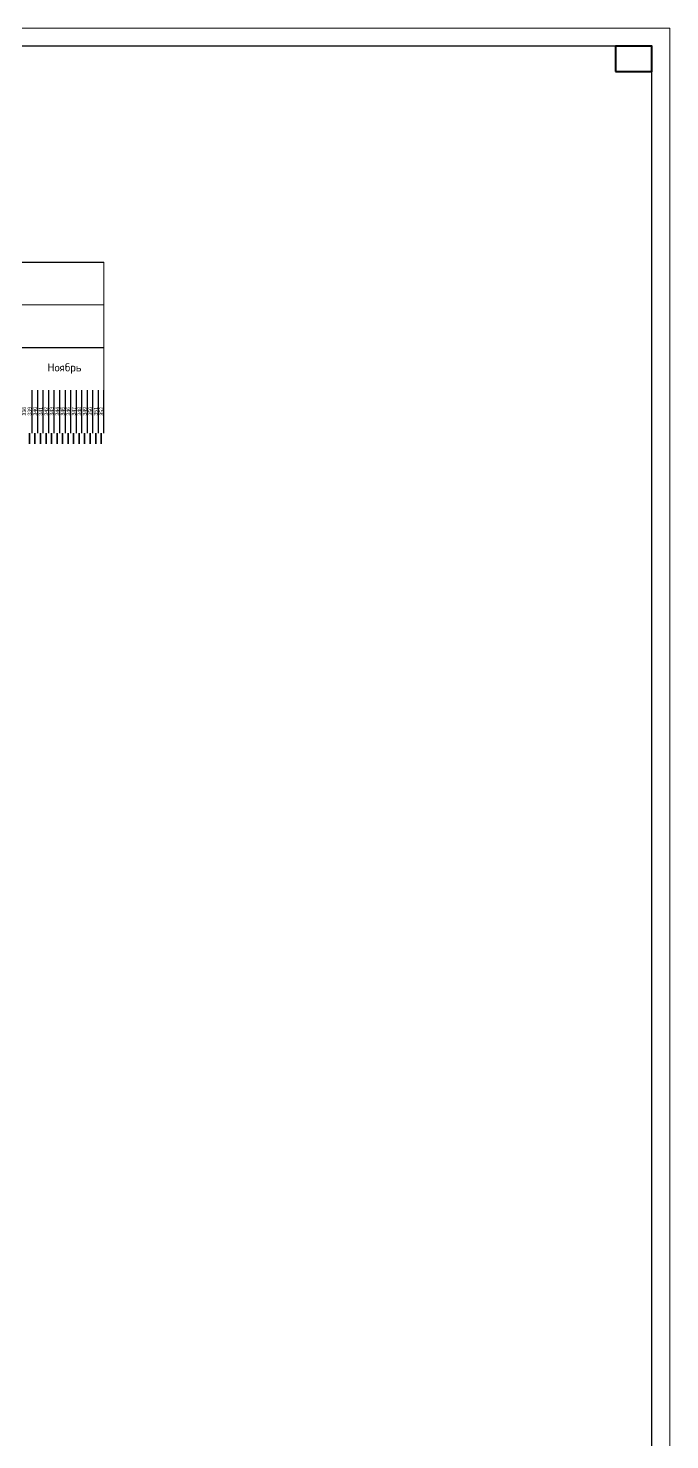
# Model space of a CAD drawing. Header units: millimetres. Extents: x -152693 to 518302, y -31658 to 793547.
# Drawn here: x 167775 to 186416, y 47433 to 88422 of the extents above; entities that cross this region are included whole.
import ezdxf

# ---------------------------------------------------------------- set-up
doc = ezdxf.new("R2010")
doc.units = ezdxf.units.MM
doc.layers.add('толстые', color=3, linetype='Continuous', lineweight=40)
doc.styles.get("Standard").update_dxf_attribs({"font": 'arial.ttf'})
doc.styles.add('ГОСТ 450', font='isocpeur.ttf', dxfattribs={"height": 450})

msp = doc.modelspace()

# ---------------------------------------------------------------- linework, layer by layer
at = {"color": 0, "lineweight": 30, "ltscale": 1000}
for p, q in [((185891.27873, 87897.26969), (100211.27873, 87897.26969)), ((185891.27873, 56712.26969), (185891.27873, 87897.26969)), ((185891.27873, 26577.26969), (185891.27873, 56712.26969))]:
    msp.add_line(p, q, dxfattribs=at)
for p, q in [((112776.02114, 81634.31224), (169975.97506, 81631.98921)), ((115157.12631, 79148.67074), (169975.97506, 79148.67074)), ((167892.21765, 76667.6753), (167892.21765, 77908.17302)), ((167892.21765, 76667.6753), (167892.21765, 77908.17302)), ((168052.50668, 76667.6753), (168052.50668, 77908.17302)), ((168052.50668, 76667.6753), (168052.50668, 77908.17302)), ((168212.79572, 76667.6753), (168212.79572, 77908.17302)), ((168212.79572, 76667.6753), (168212.79572, 77908.17302)), ((168373.08475, 76667.6753), (168373.08475, 77908.17302)), ((168373.08475, 76667.6753), (168373.08475, 77908.17302)), ((168533.37378, 76667.6753), (168533.37378, 77908.17302)), ((168533.37378, 76667.6753), (168533.37378, 77908.17302)), ((168693.66281, 76667.6753), (168693.66281, 77908.17302)), ((168693.66281, 76667.6753), (168693.66281, 77908.17302)), ((168853.95184, 76667.6753), (168853.95184, 77908.17302)), ((168853.95184, 76667.6753), (168853.95184, 77908.17302)), ((169014.24087, 76667.6753), (169014.24087, 77908.17302)), ((169014.24087, 76667.6753), (169014.24087, 77908.17302)), ((169174.5299, 76667.6753), (169174.5299, 77908.17302)), ((169174.5299, 76667.6753), (169174.5299, 77908.17302)), ((169334.81894, 76667.6753), (169334.81894, 77908.17302)), ((169334.81894, 76667.6753), (169334.81894, 77908.17302)), ((169495.10797, 76667.6753), (169495.10797, 77908.17302)), ((169495.10797, 76667.6753), (169495.10797, 77908.17302)), ((169655.397, 76667.6753), (169655.397, 77908.17302)), ((169655.397, 76667.6753), (169655.397, 77908.17302)), ((169815.68603, 76667.6753), (169815.68603, 77908.17302)), ((169815.68603, 76667.6753), (169815.68603, 77908.17302)), ((169975.97506, 76667.6753), (169975.97506, 77908.17302)), ((169975.97506, 76667.6753), (169975.97506, 77908.17302)), ((167812.07314, 76667.6753), (167812.07314, 76356.38935)), ((167812.07314, 76356.38935), (167812.07314, 76667.6753)), ((167972.36217, 76667.6753), (167972.36217, 76356.38935)), ((167972.36217, 76667.6753), (167972.36217, 76356.38935)), ((167972.36217, 76356.38935), (167972.36217, 76667.6753)), ((168132.6512, 76667.6753), (168132.6512, 76356.38935)), ((168132.6512, 76356.38935), (168132.6512, 76667.6753)), ((168292.94023, 76667.6753), (168292.94023, 76356.38935)), ((168292.94023, 76667.6753), (168292.94023, 76356.38935)), ((168292.94023, 76356.38935), (168292.94023, 76667.6753)), ((168453.22926, 76667.6753), (168453.22926, 76356.38935)), ((168453.22926, 76356.38935), (168453.22926, 76667.6753)), ((168453.22926, 76667.6753), (168453.22926, 76356.38935)), ((168453.22926, 76667.6753), (168453.22926, 76356.38935)), ((168453.22926, 76356.38935), (168453.22926, 76667.6753)), ((168613.51829, 76667.6753), (168613.51829, 76356.38935)), ((168613.51829, 76667.6753), (168613.51829, 76356.38935)), ((168613.51829, 76356.38935), (168613.51829, 76667.6753)), ((168773.80733, 76667.6753), (168773.80733, 76356.38935)), ((168773.80733, 76667.6753), (168773.80733, 76356.38935)), ((168773.80733, 76356.38935), (168773.80733, 76667.6753)), ((168934.09636, 76667.6753), (168934.09636, 76356.38935)), ((168934.09636, 76356.38935), (168934.09636, 76667.6753)), ((169094.38539, 76667.6753), (169094.38539, 76356.38935)), ((169094.38539, 76667.6753), (169094.38539, 76356.38935)), ((169094.38539, 76356.38935), (169094.38539, 76667.6753)), ((169254.67442, 76667.6753), (169254.67442, 76356.38935)), ((169254.67442, 76356.38935), (169254.67442, 76667.6753)), ((169414.96345, 76667.6753), (169414.96345, 76356.38935)), ((169414.96345, 76667.6753), (169414.96345, 76356.38935)), ((169414.96345, 76356.38935), (169414.96345, 76667.6753)), ((169575.25248, 76667.6753), (169575.25248, 76356.38935)), ((169575.25248, 76667.6753), (169575.25248, 76356.38935)), ((169575.25248, 76356.38935), (169575.25248, 76667.6753)), ((169735.54151, 76667.6753), (169735.54151, 76356.38935)), ((169735.54151, 76356.38935), (169735.54151, 76667.6753)), ((169895.83055, 76667.6753), (169895.83055, 76356.38935)), ((169895.83055, 76667.6753), (169895.83055, 76356.38935)), ((169895.83055, 76356.38935), (169895.83055, 76667.6753))]:
    msp.add_line(p, q)
at = {"color": 0, "linetype": 'ByBlock', "lineweight": 15, "ltscale": 20}
msp.add_lwpolyline([(98111.27873, 26052.26969), (186416.27873, 26052.26969), (186416.27873, 88422.26969), (98111.27873, 88422.26969)], close=True, dxfattribs=at)
at = {"lineweight": 20}
for points in [[(169975.97506, 81631.98921), (169975.97506, 79146.34771)], [(112776.02114, 80389.16846), (169975.97506, 80389.16846)], [(169975.97506, 80389.16846), (169975.97506, 79148.67074)], [(169975.97506, 79148.67074), (169975.97506, 77908.17302)], [(169975.97506, 79148.67074), (169975.97506, 77908.17302)]]:
    msp.add_lwpolyline(points, dxfattribs=at)
at = {"layer": 'толстые', "color": 7, "ltscale": 0.25}
msp.add_lwpolyline([(184841.27873, 87162.26969), (185891.27873, 87162.26969), (185891.27873, 87897.26969), (184841.27873, 87897.26969)], close=True, dxfattribs=at)

# ---------------------------------------------------------------- texts
at = {"lineweight": 20, "insert": (168828.5107, 78540.46149), "char_height": 232.443734, "attachment_point": 5, "style": 'ГОСТ 450'}
msp.add_mtext_dynamic_manual_height_columns('Ноябрь', width=1549.6248917, gutter_width=9.68516, heights=[0], dxfattribs=at)
at = {"insert": (163107.61693, 77172.64846), "char_height": 108.2635125, "width": 253.9503095, "attachment_point": 1, "rotation": 90}
msp.add_mtext('\\pxsm0.889;300\\P301\\P302\\P303\\P304\\P305\\P306\\P307\\P308\\P309\\P310\\P311\\P312\\P313\\P314\\P315\\P316\\P317\\P318\\P319\\P320\\P321\\P322\\P333\\P334\\P335\\P336\\P337\\P338\\P339\\P340\\P341\\P342\\P343\\P344\\P345\\P346\\P347\\P348\\P349\\P350\\P351\\P352', dxfattribs=at)

doc.saveas('drawing.dxf')
